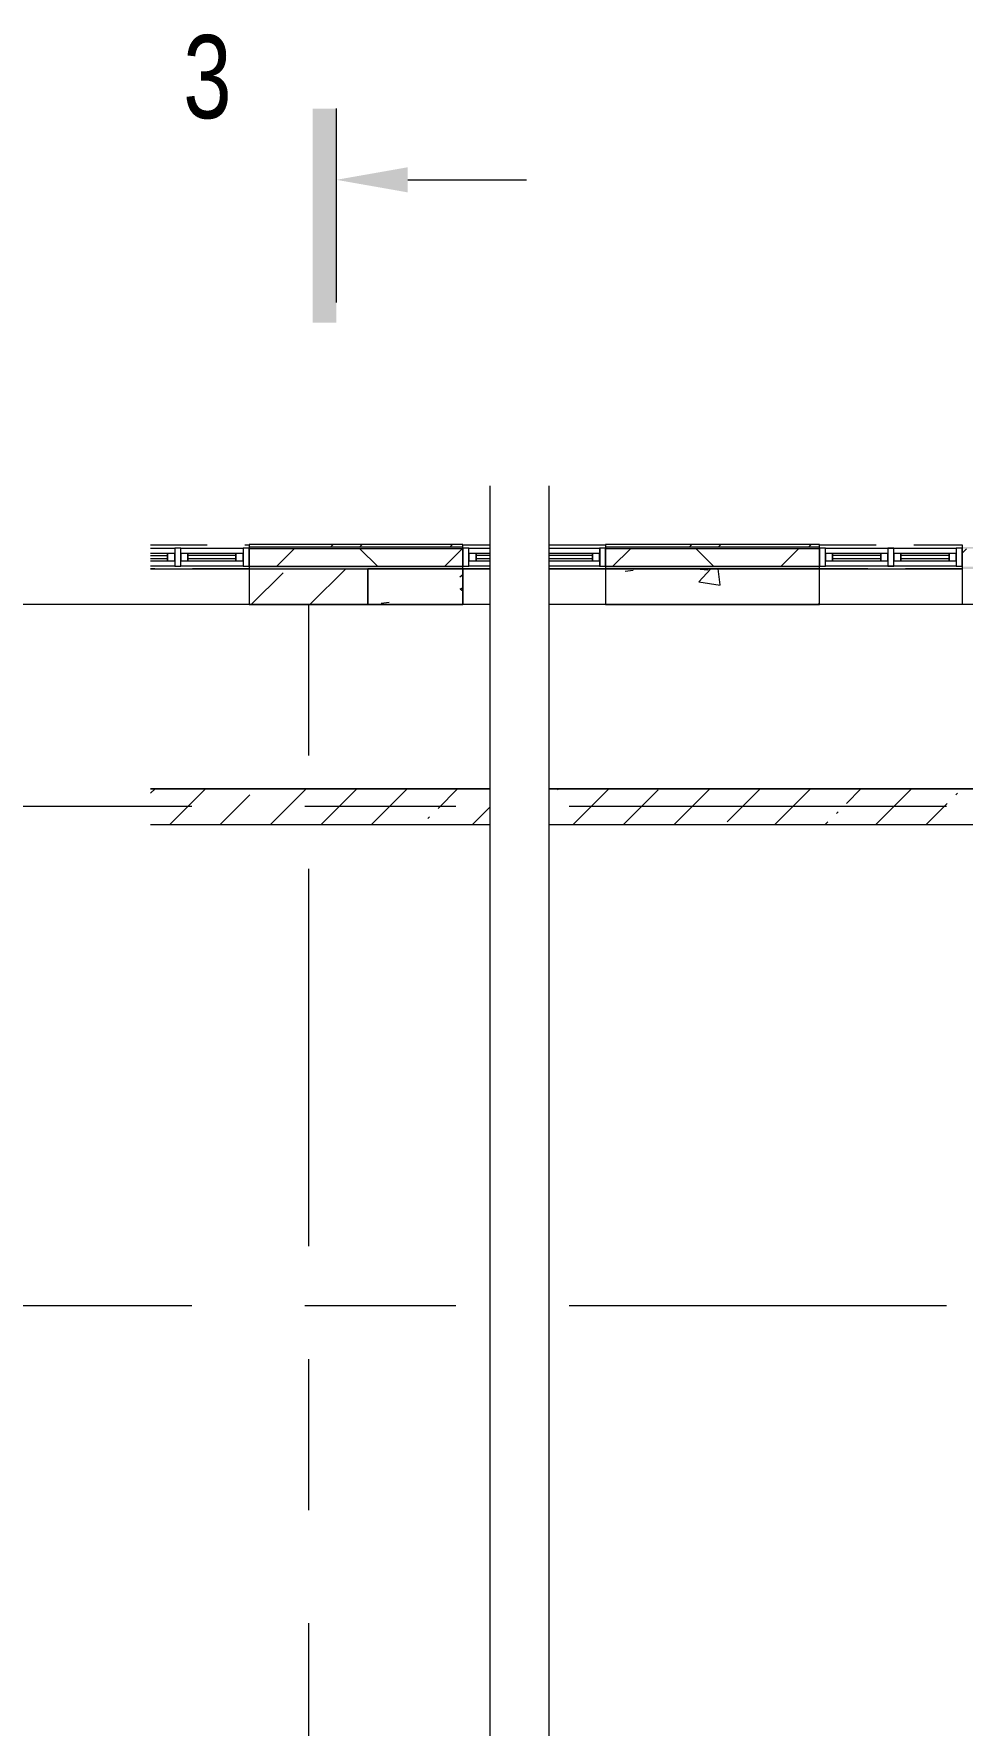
# Model space of a CAD drawing. Header units: millimetres. Extents: x 48966 to 294585, y -43515 to 30344.
# Drawn here: x 203866 to 211677, y 15987 to 30221 of the extents above; entities that cross this region are included whole.
import ezdxf

# ---------------------------------------------------------------- set-up
doc = ezdxf.new("R2010")
doc.units = ezdxf.units.MM
doc.linetypes.add('Осевые', pattern=[6350, 1270, -952.5, 3175, -952.5])
doc.linetypes.add('Сверху', pattern=[793.75, 476.25, -317.5])
for name, color, linetype, lineweight in [('Импосты витража', 7, 'Continuous', 9), ('Импосты витража-1', 7, 'Continuous', 18), ('Обобщенные модели', 7, 'Continuous', 9), ('Обобщенные модели-1', 7, 'Continuous', 18), ('Общие ребра', 7, 'Continuous', 9), ('Окна', 7, 'Continuous', 9), ('Окна-1', 7, 'Сверху', 9), ('Окна-2', 7, 'Continuous', 18), ('Оси-2', 7, 'Осевые', 9), ('Перекрытия', 7, 'Continuous', 9), ('Разрезы', 7, 'Continuous', 9), ('Стены', 7, 'Continuous', 9), ('Стены-1', 7, 'Continuous', 18), ('Штриховка разреза-1', 7, 'Continuous', 9), ('Элементы узлов', 7, 'Continuous', 9)]:
    doc.layers.add(name, color=color, linetype=linetype, lineweight=lineweight)
doc.styles.add('Arial_1', font='Arial.ttf', dxfattribs={"width": 0.75, "height": 700})
pattern_1 = [(45, (-0.08, 0), (-493.914, 493.914), []), (45, (493.83, 0), (-493.914, 493.914), [873.125, -174.625, 6.706, -167.919])]
pattern_2 = [(0, (108045.05, 0), (812.8, 203.2), [67.056, -542.544, 67.056, -542.544, -3251.2]), (0, (108045.05, 0), (812.8, 203.2), [-1219.2, 67.056, -1152.144, 67.056, -542.544, -1422.4]), (0, (108045.05, 0), (812.8, 203.2), [-3048, 67.056, -339.344, 67.056, -948.944]), (120, (108349.85, 101.6), (-582.37636, 602.30545), [67.056, -542.544, 67.056, -542.544, -3251.2]), (120, (108349.85, 101.6), (-582.37636, 602.30545), [-1219.2, 67.056, -1152.144, 67.056, -542.544, -1422.4]), (120, (108349.85, 101.6), (-582.37636, 602.30545), [-3048, 67.056, -339.344, 67.056, -948.944]), (240, (108451.45, 508), (-230.42364, -805.50545), [67.056, -542.544, 67.056, -542.544, -3251.2]), (240, (108451.45, 508), (-230.42364, -805.50545), [-1219.2, 67.056, -1152.144, 67.056, -542.544, -1422.4]), (240, (108451.45, 508), (-230.42364, -805.50545), [-3048, 67.056, -339.344, 67.056, -948.944])]
pattern_3 = [(50, (108045, 0), (1457.472, -127.512), [152.4, -1676.4]), (355, (108045, 0), (-281.942, 1528.454), [121.92, -1341.12]), (100.451, (108166.5, -10.6), (1175.541, 1400.933), [129.52, -1424.72]), (46.184, (108045, 406.4), (2168.632, -336.342), [228.6, -2514.6]), (96.636, (108225.8, 378.4), (1899.22, 1979.42), [194.28, -2137.08]), (351.184, (108045, 406.4), (1899.24, 1979.402), [182.88, -2011.68]), (21, (108248.2, 304.8), (1212.915, -818.121), [152.4, -1676.4]), (326, (108248.2, 304.8), (494.417, 1473.504), [121.92, -1341.12]), (71.451, (108349.3, 236.6), (1707.337, 655.37), [129.52, -1424.72]), (37.5, (108045.05, 0), (24.7094, 676.4402), [67.056, -1257.808, 67.056, -1294.384, -1346.2]), (37.5, (108045.05, 0), (24.7094, 676.4402), [-2686.304, 67.056, -1279.144]), (7.5, (108045.05, 0), (534.5577, 801.4443), [67.056, -709.168, 67.056, -1227.328, -513.08]), (7.5, (108045.05, 0), (534.5577, 801.4443), [-2070.608, 67.056, -446.024]), (327.5, (107591.9, 0), (1084.7275, -45.8312), [67.056, -440.944, 67.056, -1517.904, -2103.12]), (327.5, (107591.9, 0), (1084.7275, -45.8312), [-2092.96, 67.056, -2036.064]), (317.5, (107388.7, 0), (1185.035, 203.4135), [67.056, -593.344, 67.056, -985.52, -1493.52]), (317.5, (107388.7, 0), (1185.035, 203.4135), [-1712.976, 67.056, -1426.464])]

# ---------------------------------------------------------------- blocks, each defined once
blk = doc.blocks.new('Обобщенные модели 5 - Обобщенные модели 5-1059489-План 4-го этажа на отм_ _6_600')
at = {"layer": 'Обобщенные модели'}
h = blk.add_hatch(dxfattribs=at)
h.set_pattern_fill('FP_6', color=256, style=0, pattern_type=2)
h.set_pattern_definition(pattern_1)
h.paths.add_polyline_path([(97632, 25417), (98632, 25417), (98632, 25717), (97632, 25717)], flags=0)
h = blk.add_hatch(dxfattribs=at)
h.set_pattern_fill('FP_6', color=256, style=0, pattern_type=2)
h.set_pattern_definition(pattern_1)
h.paths.add_polyline_path([(104048, 25417), (104832, 25417), (104832, 25717), (103832, 25717), (103832, 25417)], flags=0)
h = blk.add_hatch(dxfattribs=at)
h.set_pattern_fill('FP_6', color=256, style=0, pattern_type=2)
h.set_pattern_definition(pattern_1)
h.paths.add_polyline_path([(111292, 25417), (111482, 25417), (111482, 25717), (110482, 25717), (110482, 25417)], flags=0)
at = {"layer": 'Обобщенные модели-1'}
for p, q in [((98632, 25717), (97632, 25717)), ((97632, 25717), (97632, 25417)), ((98632, 25417), (98632, 25717)), ((104832, 25717), (103832, 25717)), ((103832, 25717), (103832, 25417)), ((104832, 25417), (104832, 25717)), ((111482, 25717), (110482, 25717)), ((110482, 25717), (110482, 25417)), ((111482, 25417), (111482, 25717)), ((97632, 25417), (98632, 25417)), ((103832, 25417), (104832, 25417)), ((110482, 25417), (111482, 25417))]:
    blk.add_line(p, q, dxfattribs=at)
blk = doc.blocks.new('M_Окно-Квадратный проем - 1200 x 11450 mm-1434535-План 4-го этажа на отм_ _6_600')
at = {"layer": 'Окна'}
for p, q in [((-608, -102), (-608, 102)), ((592, 102), (592, -102))]:
    blk.add_line(p, q, dxfattribs=at)
at = {"layer": 'Окна-1'}
for p, q in [((-608, 102), (592, 102)), ((592, -102), (-608, -102))]:
    blk.add_line(p, q, dxfattribs=at)
blk = doc.blocks.new('M_Окно-Квадратный проем - 1200 x 11450 mm-V26-План 4-го этажа на отм_ _6_600')
at = {"layer": 'Окна'}
for p, q in [((-608, -102), (-608, 102)), ((592, 102), (592, -102))]:
    blk.add_line(p, q, dxfattribs=at)
at = {"layer": 'Окна-1'}
for p, q in [((-608, 102), (-133, 102)), ((367, 102), (592, 102)), ((-133, -102), (-608, -102)), ((592, -102), (367, -102))]:
    blk.add_line(p, q, dxfattribs=at)
blk = doc.blocks.new('M_Окно-Квадратный проем - 1200 x 11450 mm-V27-План 4-го этажа на отм_ _6_600')
at = {"layer": 'Окна'}
blk.add_line((-608, -102), (-608, 102), dxfattribs=at)
at = {"layer": 'Окна-1'}
for p, q in [((-608, 102), (220, 102)), ((220, -102), (-608, -102))]:
    blk.add_line(p, q, dxfattribs=at)
blk = doc.blocks.new('M_Окно-Квадратный проем - 1200 x 11450 mm-1440296-План 4-го этажа на отм_ _6_600')
at = {"layer": 'Окна'}
for p, q in [((-608, -150), (-608, 150)), ((592, 150), (592, -150))]:
    blk.add_line(p, q, dxfattribs=at)
at = {"layer": 'Окна-1'}
for p, q in [((-608, 150), (592, 150)), ((592, -150), (-608, -150))]:
    blk.add_line(p, q, dxfattribs=at)
blk = doc.blocks.new('M_Окно-Квадратный проем - 1200 x 11450 mm-V28-План 4-го этажа на отм_ _6_600')
at = {"layer": 'Окна'}
for p, q in [((-608, -150), (-608, 150)), ((592, 150), (592, -150))]:
    blk.add_line(p, q, dxfattribs=at)
at = {"layer": 'Окна-1'}
for p, q in [((-608, 150), (-133, 150)), ((367, 150), (592, 150)), ((-133, -150), (-608, -150)), ((592, -150), (367, -150))]:
    blk.add_line(p, q, dxfattribs=at)
blk = doc.blocks.new('M_Окно-Квадратный проем - 1200 x 11450 mm-V29-План 4-го этажа на отм_ _6_600')
at = {"layer": 'Окна'}
blk.add_line((-608, -150), (-608, 150), dxfattribs=at)
at = {"layer": 'Окна-1'}
for p, q in [((-608, 150), (220, 150)), ((220, -150), (-608, -150))]:
    blk.add_line(p, q, dxfattribs=at)
blk = doc.blocks.new('Панель окно - Верхнее левое-8277194-План 4-го этажа на отм_ _6_600')
at = {"layer": 'Окна'}
for p, q in [((202.5, 30), (-202.5, 30)), ((-202.5, 30), (-202.5, -30)), ((202.5, -30), (202.5, 30)), ((-202.5, -30), (202.5, -30))]:
    blk.add_line(p, q, dxfattribs=at)
at = {"layer": 'Окна-2'}
for p, q in [((-202.5, 30), (-262.5, 30)), ((-262.5, 30), (-262.5, -30)), ((-202.5, -30), (-202.5, 30)), ((202.5, 12.5), (-202.5, 12.5)), ((-202.5, 12.5), (-202.5, -12.5)), ((202.5, 30), (202.5, -30)), ((262.5, 30), (202.5, 30)), ((202.5, -12.5), (202.5, 12.5)), ((262.5, -30), (262.5, 30)), ((-262.5, -30), (-202.5, -30)), ((-202.5, -12.5), (202.5, -12.5)), ((202.5, -30), (262.5, -30))]:
    blk.add_line(p, q, dxfattribs=at)
blk = doc.blocks.new('Панель окно - Верхнее правое-8277196-План 4-го этажа на отм_ _6_600')
at = {"layer": 'Окна'}
for p, q in [((202.5, 30), (-202.5, 30)), ((-202.5, 30), (-202.5, -30)), ((202.5, -30), (202.5, 30)), ((-202.5, -30), (202.5, -30))]:
    blk.add_line(p, q, dxfattribs=at)
at = {"layer": 'Окна-2'}
for p, q in [((-202.5, 30), (-262.5, 30)), ((-262.5, 30), (-262.5, -30)), ((-202.5, -30), (-202.5, 30)), ((202.5, 12.5), (-202.5, 12.5)), ((-202.5, 12.5), (-202.5, -12.5)), ((202.5, 30), (202.5, -30)), ((262.5, 30), (202.5, 30)), ((202.5, -12.5), (202.5, 12.5)), ((262.5, -30), (262.5, 30)), ((-262.5, -30), (-202.5, -30)), ((-202.5, -12.5), (202.5, -12.5)), ((202.5, -30), (262.5, -30))]:
    blk.add_line(p, q, dxfattribs=at)
blk = doc.blocks.new('Прямоугольный импост - Прямоугольный импост 1-V30-План 4-го этажа на отм_ _6_600')
at = {"layer": 'Импосты витража-1'}
for p, q in [((-50, 75), (0, 75)), ((-50, -75), (-50, 75)), ((0, 75), (0, -75)), ((0, -75), (-50, -75))]:
    blk.add_line(p, q, dxfattribs=at)
blk = doc.blocks.new('Прямоугольный импост - Прямоугольный импост 1-V31-План 4-го этажа на отм_ _6_600')
at = {"layer": 'Импосты витража-1'}
for p, q in [((-25, 75), (25, 75)), ((-25, -75), (-25, 75)), ((25, 75), (25, -75)), ((25, -75), (-25, -75))]:
    blk.add_line(p, q, dxfattribs=at)
blk = doc.blocks.new('Прямоугольный импост - Прямоугольный импост 1-2125096-План 4-го этажа на отм_ _6_600')
at = {"layer": 'Импосты витража'}
for p, q in [((106032, 25892), (106582, 25892)), ((106582, 25892), (106582, 25742)), ((106582, 25742), (106032, 25742))]:
    blk.add_line(p, q, dxfattribs=at)
blk = doc.blocks.new('Прямоугольный импост - Прямоугольный импост 1-2125097-План 4-го этажа на отм_ _6_600')
at = {"layer": 'Импосты витража'}
for p, q in [((105482, 25742), (105482, 25892)), ((105482, 25892), (106032, 25892)), ((106032, 25742), (105482, 25742))]:
    blk.add_line(p, q, dxfattribs=at)
blk = doc.blocks.new('Панель окно - Верхнее левое-V32-План 4-го этажа на отм_ _6_600')
at = {"layer": 'Окна'}
for p, q in [((162.5, 30), (-202.5, 30)), ((-202.5, 30), (-202.5, -30)), ((-202.5, -30), (162.5, -30))]:
    blk.add_line(p, q, dxfattribs=at)
at = {"layer": 'Окна-2'}
for p, q in [((-202.5, 30), (-262.5, 30)), ((-262.5, 30), (-262.5, -30)), ((-202.5, -30), (-202.5, 30)), ((162.5, 12.5), (-202.5, 12.5)), ((-202.5, 12.5), (-202.5, -12.5)), ((-262.5, -30), (-202.5, -30)), ((-202.5, -12.5), (162.5, -12.5))]:
    blk.add_line(p, q, dxfattribs=at)
blk = doc.blocks.new('Панель окно - Верхнее правое-V33-План 4-го этажа на отм_ _6_600')
at = {"layer": 'Окна'}
for p, q in [((202.5, 30), (87.5, 30)), ((202.5, -30), (202.5, 30)), ((87.5, -30), (202.5, -30))]:
    blk.add_line(p, q, dxfattribs=at)
at = {"layer": 'Окна-2'}
for p, q in [((202.5, 12.5), (87.5, 12.5)), ((202.5, 30), (202.5, -30)), ((262.5, 30), (202.5, 30)), ((202.5, -12.5), (202.5, 12.5)), ((262.5, -30), (262.5, 30)), ((87.5, -12.5), (202.5, -12.5)), ((202.5, -30), (262.5, -30))]:
    blk.add_line(p, q, dxfattribs=at)
blk = doc.blocks.new('Прямоугольный импост - Прямоугольный импост 1-2037714-План 4-го этажа на отм_ _6_600')
at = {"layer": 'Импосты витража-1'}
for p, q in [((0, 75), (-50, 75)), ((-50, 75), (-50, -75)), ((0, -75), (0, 75)), ((-50, -75), (0, -75))]:
    blk.add_line(p, q, dxfattribs=at)
blk = doc.blocks.new('Прямоугольный импост - Прямоугольный импост 1-V34-План 4-го этажа на отм_ _6_600')
at = {"layer": 'Импосты витража'}
for p, q in [((100157, 25892), (100582, 25892)), ((100582, 25892), (100582, 25742)), ((100582, 25742), (100157, 25742))]:
    blk.add_line(p, q, dxfattribs=at)
blk = doc.blocks.new('Прямоугольный импост - Прямоугольный импост 1-V35-План 4-го этажа на отм_ _6_600')
at = {"layer": 'Импосты витража'}
for p, q in [((99482, 25742), (99482, 25892)), ((99482, 25892), (99657, 25892)), ((99657, 25742), (99482, 25742))]:
    blk.add_line(p, q, dxfattribs=at)
blk = doc.blocks.new('Панель окно - Верхнее левое-V51-План 4-го этажа на отм_ _6_600')
at = {"layer": 'Окна'}
for p, q in [((202, 30), (59, 30)), ((202, -30), (202, 30)), ((59, -30), (202, -30))]:
    blk.add_line(p, q, dxfattribs=at)
at = {"layer": 'Окна-2'}
for p, q in [((202, 12), (59, 12)), ((202, 30), (202, -30)), ((262, 30), (202, 30)), ((202, -12), (202, 12)), ((262, -30), (262, 30)), ((59, -12), (202, -12)), ((202, -30), (262, -30))]:
    blk.add_line(p, q, dxfattribs=at)
blk = doc.blocks.new('Прямоугольный импост - Прямоугольный импост 1-V52-План 4-го этажа на отм_ _6_600')
at = {"layer": 'Импосты витража-1'}
for p, q in [((-50, 75), (0, 75)), ((-50, -75), (-50, 75)), ((0, 75), (0, -75)), ((0, -75), (-50, -75))]:
    blk.add_line(p, q, dxfattribs=at)
blk = doc.blocks.new('Прямоугольный импост - Прямоугольный импост 1-2126883-План 4-го этажа на отм_ _6_600')
at = {"layer": 'Импосты витража'}
for p, q in [((96803, 25892), (97007, 25892)), ((97007, 25892), (97007, 25742)), ((97007, 25742), (96803, 25742))]:
    blk.add_line(p, q, dxfattribs=at)
blk = doc.blocks.new('Прямоугольный импост - Прямоугольный импост 1-V54-План 4-го этажа на отм_ _6_600')
at = {"layer": 'Импосты витража-1'}
for p, q in [((0, 75), (-50, 75)), ((-50, 75), (-50, -75)), ((0, -75), (0, 75)), ((-50, -75), (0, -75))]:
    blk.add_line(p, q, dxfattribs=at)
blk = doc.blocks.new('Панель окно - Верхнее правое-8277188-План 4-го этажа на отм_ _6_600')
at = {"layer": 'Окна'}
for p, q in [((202.5, 30), (-202.5, 30)), ((-202.5, 30), (-202.5, -30)), ((202.5, -30), (202.5, 30)), ((-202.5, -30), (202.5, -30))]:
    blk.add_line(p, q, dxfattribs=at)
at = {"layer": 'Окна-2'}
for p, q in [((-202.5, 30), (-262.5, 30)), ((-262.5, 30), (-262.5, -30)), ((-202.5, -30), (-202.5, 30)), ((202.5, 12.5), (-202.5, 12.5)), ((-202.5, 12.5), (-202.5, -12.5)), ((202.5, 30), (202.5, -30)), ((262.5, 30), (202.5, 30)), ((202.5, -12.5), (202.5, 12.5)), ((262.5, -30), (262.5, 30)), ((-262.5, -30), (-202.5, -30)), ((-202.5, -12.5), (202.5, -12.5)), ((202.5, -30), (262.5, -30))]:
    blk.add_line(p, q, dxfattribs=at)
blk = doc.blocks.new('Прямоугольный импост - Прямоугольный импост 1-V60-План 4-го этажа на отм_ _6_600')
at = {"layer": 'Импосты витража'}
for p, q in [((97057, 25742), (97057, 25892)), ((97057, 25892), (97582, 25892)), ((97582, 25892), (97582, 25742)), ((97582, 25742), (97057, 25742))]:
    blk.add_line(p, q, dxfattribs=at)
blk = doc.blocks.new('Прямоугольный импост - Прямоугольный импост 1-2039975-План 4-го этажа на отм_ _6_600')
at = {"layer": 'Импосты витража-1'}
for p, q in [((-25, 75), (25, 75)), ((-25, -75), (-25, 75)), ((25, 75), (25, -75)), ((25, -75), (-25, -75))]:
    blk.add_line(p, q, dxfattribs=at)
blk = doc.blocks.new('Линия разрыва1 - М 200-4771509-План 4-го этажа на отм_ _6_600')
at = {"layer": 'Элементы узлов'}
for p, q in [((-88, 0), (-29546, 0)), ((29546, 0), (90, 0))]:
    blk.add_line(p, q, dxfattribs=at)
blk = doc.blocks.new('Разрез - Номер спереди-234828-План 4-го этажа на отм_ _6_600')
at = {"layer": 'Разрезы'}
for points in [[(0, 0), (0, 1), (9.004, 1), (9.004, 0)], [(2.471, -3), (3, 0), (3.529, -3)]]:
    blk.add_hatch(color=256, dxfattribs=at).paths.add_polyline_path(points, flags=0)
blk.add_line((3, -3), (3, -8), dxfattribs=at)

msp = doc.modelspace()

# ---------------------------------------------------------------- hatches: boundary and pattern name
at = {"layer": 'Штриховка разреза-1'}
h = msp.add_hatch(dxfattribs=at)
h.set_pattern_fill('FP_2', color=256, style=0, pattern_type=2)
h.set_pattern_definition([(45, (108045.05, 0), (-502.8943, 502.8943), []), (45, (108045.05, 762), (-502.8943, 502.8943), [])])
h.paths.add_polyline_path([(225181.2, 25902.1), (225181.3, 25922.1), (223176.7, 25922.1), (223176.7, 25902.1), (224771.1, 25902.1)], flags=0)
h.paths.add_polyline_path([(221076.7, 25902.1), (222276.7, 25902.1), (222276.7, 25922.1), (221076.7, 25922.1)], flags=0)
h.paths.add_polyline_path([(211676.7, 25902.1), (213476.7, 25902.1), (213476.7, 25922.1), (211676.7, 25922.1)], flags=0)
h.paths.add_polyline_path([(220176.7, 25902.1), (220176.7, 25922.1), (214676.7, 25922.1), (214676.7, 25902.1), (219337.6, 25902.1)], flags=0)
h.paths.add_polyline_path([(210281.8, 25902.1), (210476.7, 25902.1), (210476.7, 25922.1), (208676.7, 25922.1), (208676.7, 25902.1)], flags=0)
h.paths.add_polyline_path([(205676.7, 25902.1), (207476.7, 25902.1), (207476.7, 25922.1), (205676.7, 25922.1)], flags=0)
h = msp.add_hatch(dxfattribs=at)
h.set_pattern_fill('FP_1', color=256, style=0, pattern_type=2)
h.set_pattern_definition(pattern_2)
h.paths.add_polyline_path([(225181.2, 25887.1), (225181.2, 25902.1), (223176.7, 25902.1), (223176.7, 25887.1), (224771.1, 25887.1)], flags=0)
h.paths.add_polyline_path([(220176.7, 25887.1), (220176.7, 25902.1), (214676.7, 25902.1), (214676.7, 25887.1), (219337.6, 25887.1)], flags=0)
h.paths.add_polyline_path([(222276.7, 25887.1), (222276.7, 25902.1), (221076.7, 25902.1), (221076.7, 25887.1)], flags=0)
h.paths.add_polyline_path([(210281.8, 25887.1), (210476.7, 25887.1), (210476.7, 25902.1), (208676.7, 25902.1), (208676.7, 25887.1)], flags=0)
h.paths.add_polyline_path([(213476.7, 25887.1), (213476.7, 25902.1), (211676.7, 25902.1), (211676.7, 25887.1), (212092.9, 25887.1)], flags=0)
h.paths.add_polyline_path([(207476.7, 25887.1), (207476.7, 25902.1), (205676.7, 25902.1), (205676.7, 25887.1)], flags=0)
h = msp.add_hatch(dxfattribs=at)
h.set_pattern_fill('FP_3', color=256, style=0, pattern_type=2)
h.set_pattern_definition([(45, (108045, 0), (-707.107, 707.107), []), (135, (108045, 0), (-707.107, -707.107), [])])
h.paths.add_polyline_path([(225180.5, 25737.1), (225181.2, 25887.1), (223176.7, 25887.1), (223176.7, 25737.1), (224771.1, 25737.1)], flags=0)
h.paths.add_polyline_path([(220176.7, 25737.1), (220176.7, 25887.1), (214676.7, 25887.1), (214676.7, 25737.1), (219337.6, 25737.1)], flags=0)
h.paths.add_polyline_path([(221076.7, 25737.1), (222276.7, 25737.1), (222276.7, 25887.1), (221076.7, 25887.1)], flags=0)
h.paths.add_polyline_path([(210281.8, 25737.1), (210476.7, 25737.1), (210476.7, 25887.1), (208676.7, 25887.1), (208676.7, 25737.1)], flags=0)
h.paths.add_polyline_path([(211676.7, 25737.1), (213476.7, 25737.1), (213476.7, 25887.1), (211676.7, 25887.1)], flags=0)
h.paths.add_polyline_path([(205676.7, 25737.1), (207476.7, 25737.1), (207476.7, 25887.1), (205676.7, 25887.1)], flags=0)
h = msp.add_hatch(dxfattribs=at)
h.set_pattern_fill('FP_1', color=256, style=0, pattern_type=2)
h.set_pattern_definition(pattern_2)
h.paths.add_polyline_path([(225180.4, 25717.1), (225180.5, 25737.1), (223176.7, 25737.1), (223176.7, 25717.1), (224771.1, 25717.1)], flags=0)
h.paths.add_polyline_path([(220176.7, 25717.1), (220176.7, 25737.1), (214676.7, 25737.1), (214676.7, 25717.1), (219337.6, 25717.1)], flags=0)
h.paths.add_polyline_path([(221076.7, 25717.1), (222276.7, 25717.1), (222276.7, 25737.1), (221076.7, 25737.1)], flags=0)
h.paths.add_polyline_path([(210476.7, 25717.1), (210476.7, 25737.1), (208676.7, 25737.1), (208676.7, 25717.1), (210281.8, 25717.1)], flags=0)
h.paths.add_polyline_path([(213476.7, 25717.1), (213476.7, 25737.1), (211676.7, 25737.1), (211676.7, 25717.1), (212092.9, 25717.1)], flags=0)
h.paths.add_polyline_path([(207476.7, 25717.1), (207476.7, 25737.1), (205676.7, 25737.1), (205676.7, 25717.1)], flags=0)
h = msp.add_hatch(dxfattribs=at)
h.set_pattern_fill('FP_8', color=256, style=0, pattern_type=2)
h.set_pattern_definition(pattern_3)
h.paths.add_polyline_path([(207476.7, 25417.1), (207476.7, 25717.1), (206676.7, 25717.1), (206676.7, 25417.1)], flags=0)
h = msp.add_hatch(dxfattribs=at)
h.set_pattern_fill('FP_8', color=256, style=0, pattern_type=2)
h.set_pattern_definition(pattern_3)
h.paths.add_polyline_path([(210476.7, 25417.1), (210476.7, 25717.1), (208676.7, 25717.1), (208676.7, 25417.1), (210281.8, 25417.1)], flags=0)
h = msp.add_hatch(dxfattribs=at)
h.set_pattern_fill('FP_4', color=256, style=0, pattern_type=2)
h.set_pattern_definition([(45, (108045.05, 0), (-424.264, 424.264), [600, -100, 20, -100]), (45, (108045.05, 424), (-424.264, 424.264), [])])
h.paths.add_polyline_path([(212224.7, 23567.1), (212376.7, 23567.1), (212376.7, 23867.1), (208201.7, 23867.1), (208201.7, 23567.1), (212092.9, 23567.1)], flags=0)
h.paths.add_polyline_path([(207701.7, 23567.1), (207701.7, 23867.1), (204848.3, 23867.1), (204848.3, 23567.1)], flags=0)

# ---------------------------------------------------------------- linework, layer by layer
at = {"layer": 'Общие ребра'}
for p, q in [((207476.7, 25902.1), (205676.7, 25902.1)), ((207476.7, 25887.1), (205676.7, 25887.1)), ((210476.7, 25902.1), (208676.7, 25902.1)), ((210476.7, 25887.1), (208676.7, 25887.1)), ((207476.7, 25737.1), (205676.7, 25737.1)), ((210476.7, 25737.1), (208676.7, 25737.1)), ((204848.3, 23567.1), (207701.7, 23567.1)), ((208201.7, 23567.1), (212224.7, 23567.1))]:
    msp.add_line(p, q, dxfattribs=at)
at = {"layer": 'Оси-2'}
for p, q in [((258216.7, 25417.1), (199731.8, 25417.1)), ((206176.7, 25417.1), (206176.7, -41737.8)), ((258216.7, 23717.1), (199731.8, 23717.1)), ((258216.7, 19517.1), (199731.8, 19517.1))]:
    msp.add_line(p, q, dxfattribs=at)
at = {"layer": 'Перекрытия'}
for p, q in [((207701.7, 25417.1), (204848.3, 25417.1)), ((211876.8, 25417.1), (208201.7, 25417.1)), ((204848.3, 23867.1), (207701.7, 23867.1)), ((208201.7, 23867.1), (212256.7, 23867.1))]:
    msp.add_line(p, q, dxfattribs=at)
at = {"layer": 'Разрезы'}
msp.add_line((206411.9, 27958.8), (206411.9, 29592.1), dxfattribs=at)
at = {"layer": 'Стены'}
for p, q in [((204848.3, 25717.1), (205676.7, 25717.1)), ((205676.7, 25717.1), (205676.7, 25417.1)), ((207476.7, 25717.1), (207476.7, 25417.1)), ((207476.7, 25717.1), (207701.7, 25717.1)), ((208201.7, 25717.1), (208676.7, 25717.1)), ((208676.7, 25717.1), (208676.7, 25417.1)), ((210476.7, 25417.1), (210476.7, 25717.1)), ((210476.7, 25717.1), (211676.7, 25717.1)), ((211676.7, 25717.1), (211676.7, 25417.1)), ((205676.7, 25417.1), (204848.3, 25417.1)), ((207701.7, 25417.1), (207476.7, 25417.1)), ((208676.7, 25417.1), (208201.7, 25417.1)), ((211676.7, 25417.1), (210476.7, 25417.1))]:
    msp.add_line(p, q, dxfattribs=at)
at = {"layer": 'Стены-1'}
for p, q in [((207476.7, 25922.1), (205676.7, 25922.1)), ((205676.7, 25922.1), (205676.7, 25717.1)), ((207476.7, 25717.1), (207476.7, 25922.1)), ((210476.7, 25922.1), (208676.7, 25922.1)), ((208676.7, 25922.1), (208676.7, 25717.1)), ((210476.7, 25717.1), (210476.7, 25922.1)), ((205676.7, 25717.1), (207476.7, 25717.1)), ((207476.7, 25717.1), (206676.7, 25717.1)), ((206676.7, 25717.1), (206676.7, 25417.1)), ((207476.7, 25417.1), (207476.7, 25717.1)), ((208676.7, 25717.1), (210476.7, 25717.1)), ((210476.7, 25717.1), (208676.7, 25717.1)), ((208676.7, 25717.1), (208676.7, 25417.1)), ((210476.7, 25417.1), (210476.7, 25717.1)), ((206676.7, 25417.1), (207476.7, 25417.1)), ((208676.7, 25417.1), (210476.7, 25417.1)), ((207701.7, 23867.1), (204848.3, 23867.1)), ((212256.7, 23867.1), (208201.7, 23867.1))]:
    msp.add_line(p, q, dxfattribs=at)

# ---------------------------------------------------------------- block references
at = {"layer": 'Импосты витража'}
for name, p in [('Прямоугольный импост - Прямоугольный импост 1-2126883-План 4-го этажа на отм_ _6_600', (108045, 0)), ('Прямоугольный импост - Прямоугольный импост 1-V60-План 4-го этажа на отм_ _6_600', (108045, 0)), ('Прямоугольный импост - Прямоугольный импост 1-V35-План 4-го этажа на отм_ _6_600', (108045, 0)), ('Прямоугольный импост - Прямоугольный импост 1-V34-План 4-го этажа на отм_ _6_600', (108045, 0)), ('Прямоугольный импост - Прямоугольный импост 1-2037714-План 4-го этажа на отм_ _6_600', (208676.7, 25817.1)), ('Прямоугольный импост - Прямоугольный импост 1-2125097-План 4-го этажа на отм_ _6_600', (105045, 0)), ('Прямоугольный импост - Прямоугольный импост 1-2125096-План 4-го этажа на отм_ _6_600', (105045, 0)), ('Прямоугольный импост - Прямоугольный импост 1-V54-План 4-го этажа на отм_ _6_600', (211676.7, 25817.1))]:
    msp.add_blockref(name, p, dxfattribs=at)
at = {"layer": 'Импосты витража', "extrusion": (0, 0, -1), "rotation": 180}
for name, p in [('Прямоугольный импост - Прямоугольный импост 1-2039975-План 4-го этажа на отм_ _6_600', (-205076.7, 25817.1)), ('Прямоугольный импост - Прямоугольный импост 1-V52-План 4-го этажа на отм_ _6_600', (-205676.7, 25817.1))]:
    msp.add_blockref(name, p, dxfattribs=at)
at = {"layer": 'Импосты витража', "extrusion": (0, 0, -1)}
for name, p in [('Прямоугольный импост - Прямоугольный импост 1-V30-План 4-го этажа на отм_ _6_600', (-207476.7, 25817.1)), ('Прямоугольный импост - Прямоугольный импост 1-V30-План 4-го этажа на отм_ _6_600', (-210476.7, 25817.1)), ('Прямоугольный импост - Прямоугольный импост 1-V31-План 4-го этажа на отм_ _6_600', (-211076.7, 25817.1))]:
    msp.add_blockref(name, p, dxfattribs=at)
at = {"layer": 'Обобщенные модели'}
msp.add_blockref('Обобщенные модели 5 - Обобщенные модели 5-1059489-План 4-го этажа на отм_ _6_600', (108045.1, 0), dxfattribs=at)
at = {"layer": 'Окна', "rotation": 180}
for name, p in [('M_Окно-Квадратный проем - 1200 x 11450 mm-V27-План 4-го этажа на отм_ _6_600', (205068.5, 25819.6)), ('M_Окно-Квадратный проем - 1200 x 11450 mm-V26-План 4-го этажа на отм_ _6_600', (208068.5, 25819.6)), ('M_Окно-Квадратный проем - 1200 x 11450 mm-1434535-План 4-го этажа на отм_ _6_600', (211068.5, 25819.6)), ('Панель окно - Верхнее правое-V33-План 4-го этажа на отм_ _6_600', (207789.2, 25817.1)), ('Панель окно - Верхнее левое-V32-План 4-го этажа на отм_ _6_600', (208364.2, 25817.1)), ('Панель окно - Верхнее правое-8277196-План 4-го этажа на отм_ _6_600', (210789.2, 25817.1)), ('Панель окно - Верхнее левое-8277194-План 4-го этажа на отм_ _6_600', (211364.2, 25817.1)), ('M_Окно-Квадратный проем - 1200 x 11450 mm-V29-План 4-го этажа на отм_ _6_600', (205068.5, 25567.1)), ('M_Окно-Квадратный проем - 1200 x 11450 mm-V28-План 4-го этажа на отм_ _6_600', (208068.5, 25567.1)), ('M_Окно-Квадратный проем - 1200 x 11450 mm-1440296-План 4-го этажа на отм_ _6_600', (211068.5, 25567.1))]:
    msp.add_blockref(name, p, dxfattribs=at)
at = {"layer": 'Окна'}
for name, p in [('Панель окно - Верхнее левое-V51-План 4-го этажа на отм_ _6_600', (204789.2, 25817.1)), ('Панель окно - Верхнее правое-8277188-План 4-го этажа на отм_ _6_600', (205364.2, 25817.1))]:
    msp.add_blockref(name, p, dxfattribs=at)
at = {"layer": 'Разрезы', "extrusion": (0, 0, -1), "xscale": 199.9999999999999, "yscale": 199.9999999999999, "zscale": 199.9999999999999, "rotation": 270.0000000000002}
msp.add_blockref('Разрез - Номер спереди-234828-План 4-го этажа на отм_ _6_600', (-206411.9, 29592.1), dxfattribs=at)
at = {"layer": 'Элементы узлов'}
for p, rotation in [((207701.7, -3128.8), 90.0000000000004), ((208201.7, -3128.8), 270.0000000000001)]:
    msp.add_blockref('Линия разрыва1 - М 200-4771509-План 4-го этажа на отм_ _6_600', p, dxfattribs=dict(at, rotation=rotation))

# ---------------------------------------------------------------- texts
at = {"layer": 'Разрезы', "insert": (205122.7, 30210.3), "char_height": 700, "width": 505.063, "attachment_point": 1, "style": 'Arial_1'}
msp.add_mtext('\\fArial|b0|i0|c204|p34|;\\W.75;3', dxfattribs=at)

doc.saveas('drawing.dxf')
